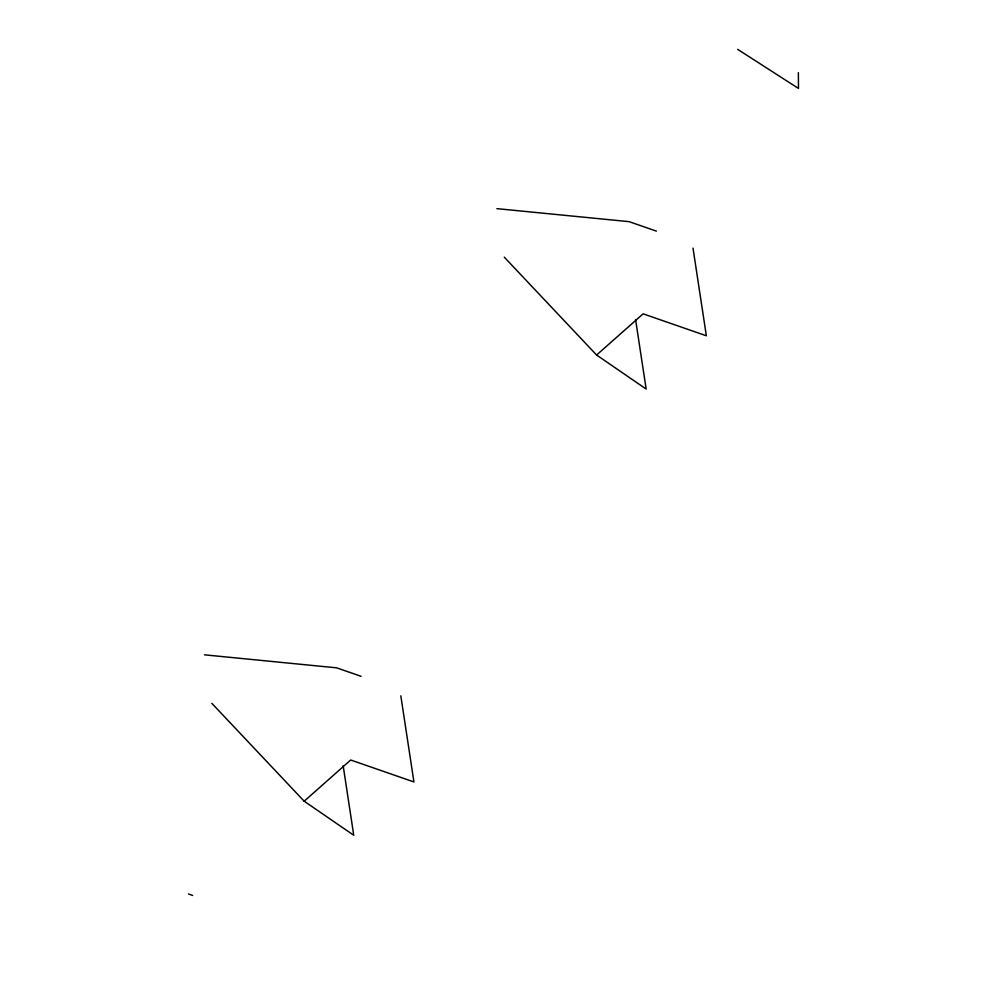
<?xml version="1.0" encoding="UTF-8"?>
<svg xmlns="http://www.w3.org/2000/svg" width="987" height="987" viewBox="0 0 987 987"><rect width="100%" height="100%" fill="white"/><g stroke="black" fill="none" stroke-linecap="round" stroke-linejoin="round"><path stroke-width="1.48" d="M504.271 257.151L596.604 355.024L643.129 313.829L706.347 335.777L693.01 248.144M211.847 703.336L304.181 801.21L350.706 760.002L413.923 781.951L400.821 695.823M496.88 208.652L629.101 221.656L656.404 231.131M204.457 654.825L336.678 667.841L361.106 676.317M188.517 893.975L192.613 895.456M737.671 49.35L798.483 88.435L798.372 72.68M596.604 355.024L646.164 389.075L635.579 319.566M304.181 801.21L353.741 835.249L343.168 765.739"/></g></svg>
